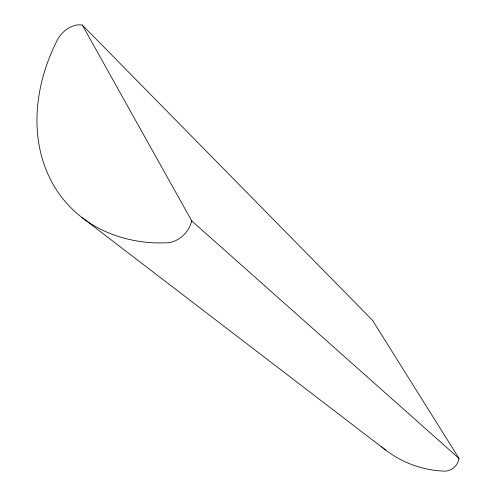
<?xml version="1.0" encoding="UTF-8"?>
<svg xmlns="http://www.w3.org/2000/svg" width="496" height="496" viewBox="0 0 496 496"><rect width="100%" height="100%" fill="white"/><g stroke="black" fill="none" stroke-linecap="round" stroke-linejoin="round"><path stroke-width="0.74" d="M82.293 25.023L78.591 24.8A22.487 16.529 -46.2 0 0 56.959 40.703L53.308 48.366A181.982 142.092 -42.8 0 0 156.829 242.953L168.392 242.798A24.974 20.41 -49.2 0 0 191.747 220.912L82.293 25.023L372.564 320.36L459.029 458.434A14.855 14.477 -52.4 0 1 444.937 471.2L437.329 470.679A110.038 103.807 -33.5 0 1 381.492 446.667M82.138 217.639L385.739 450.12M191.747 220.912L459.029 458.434"/></g></svg>
